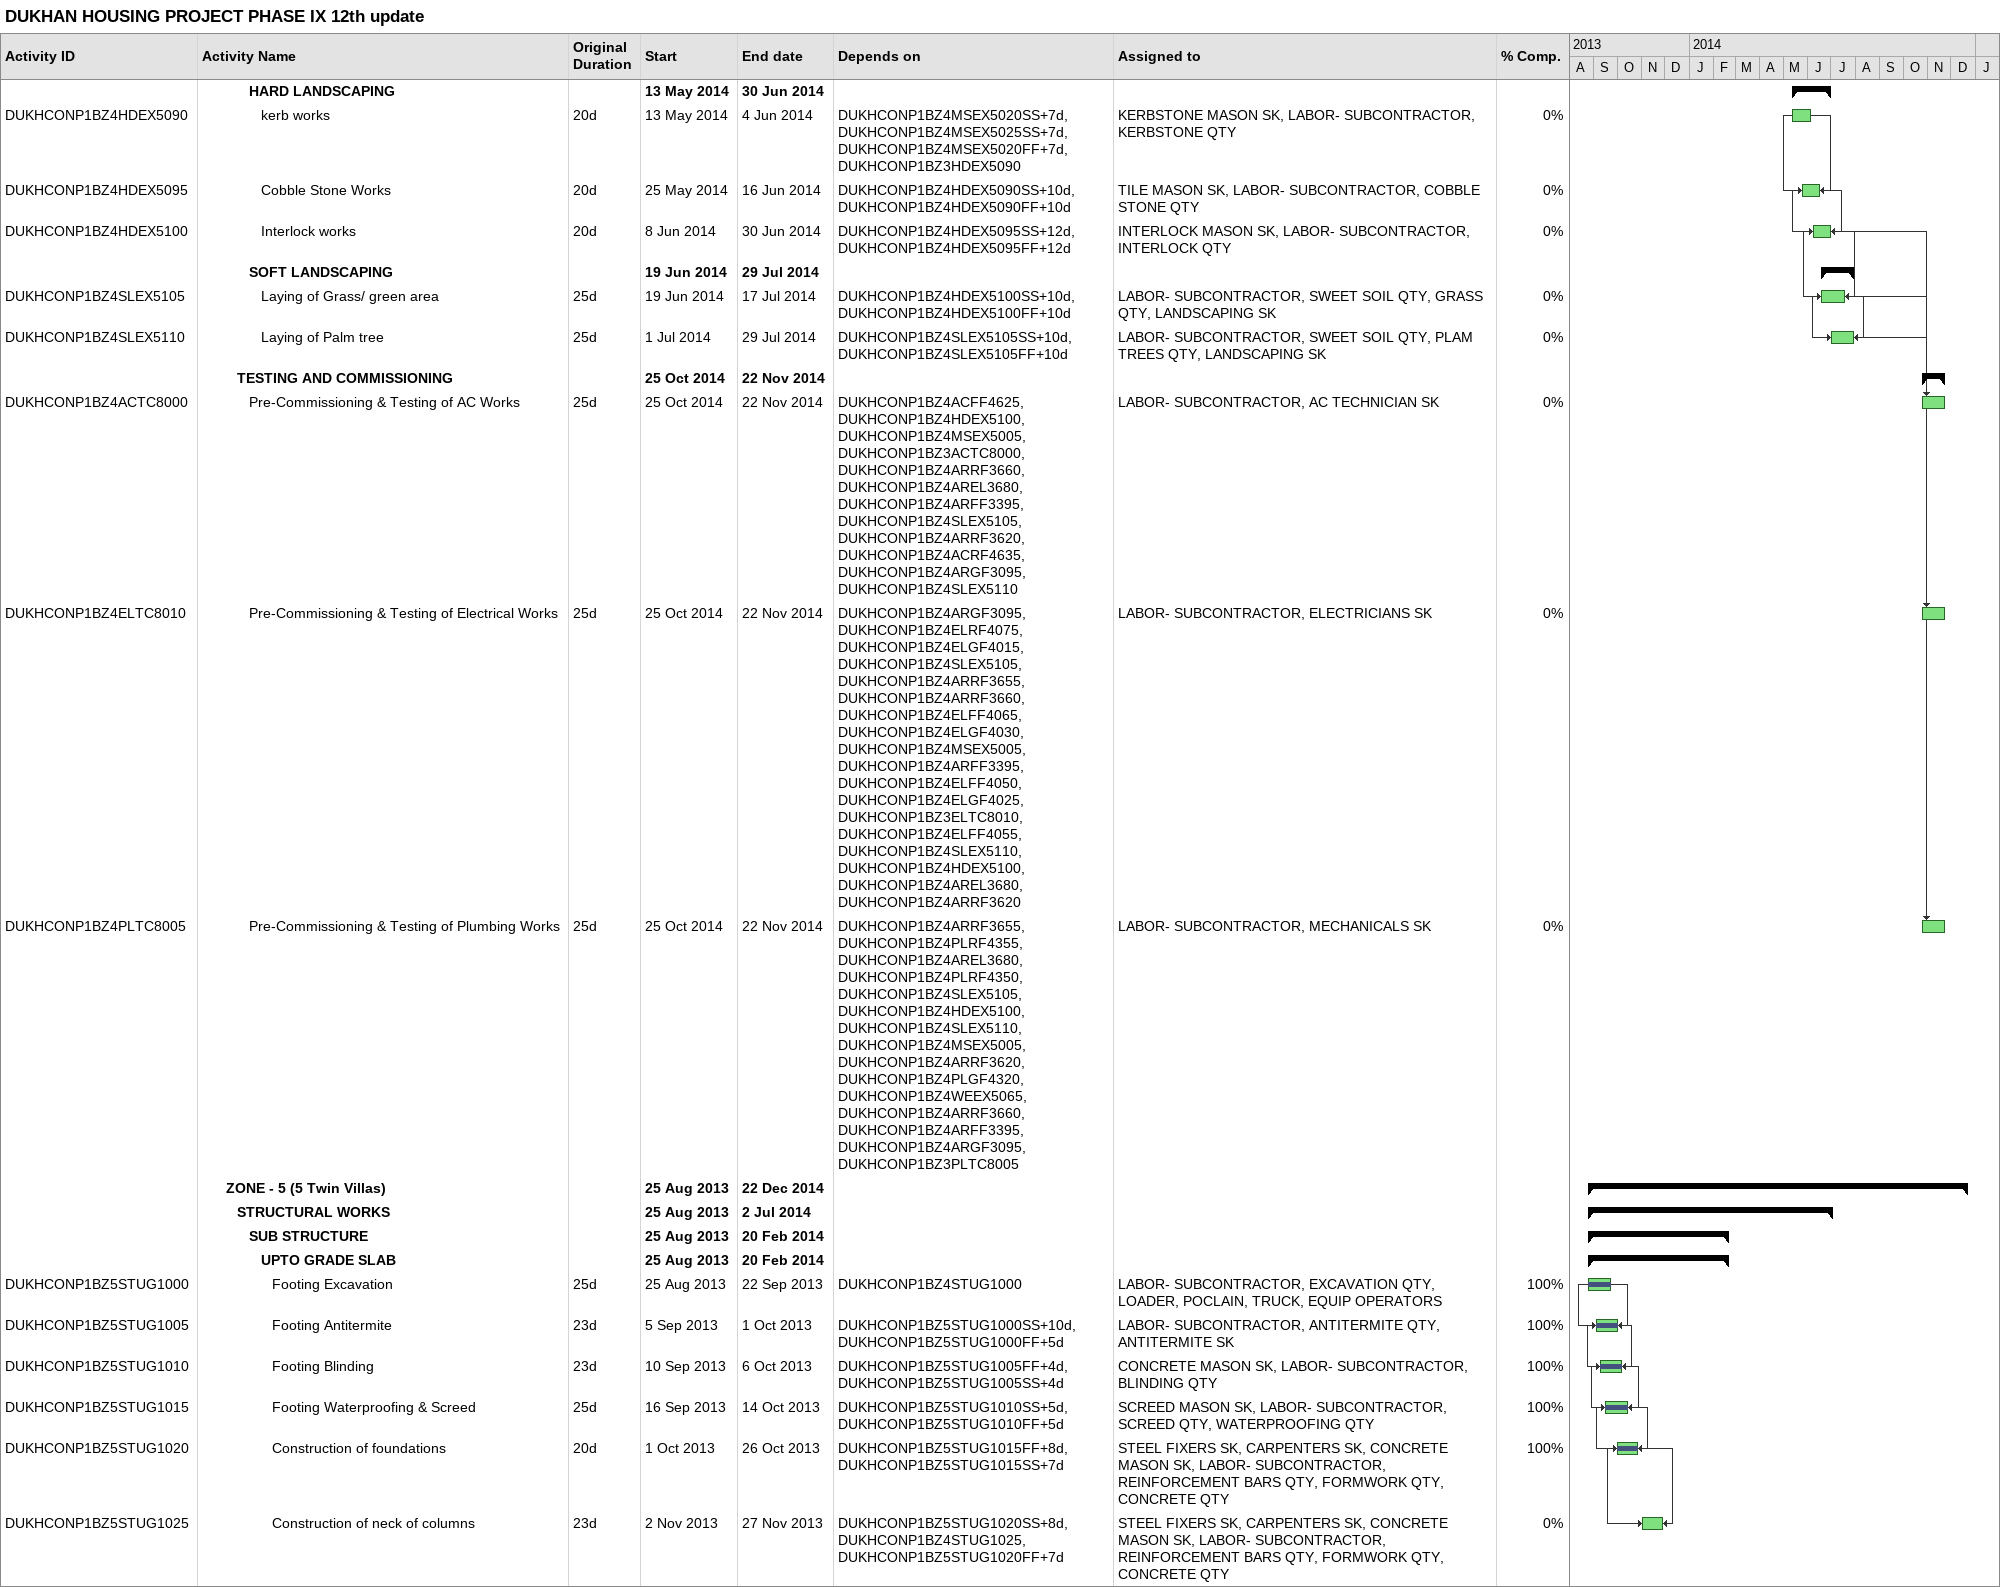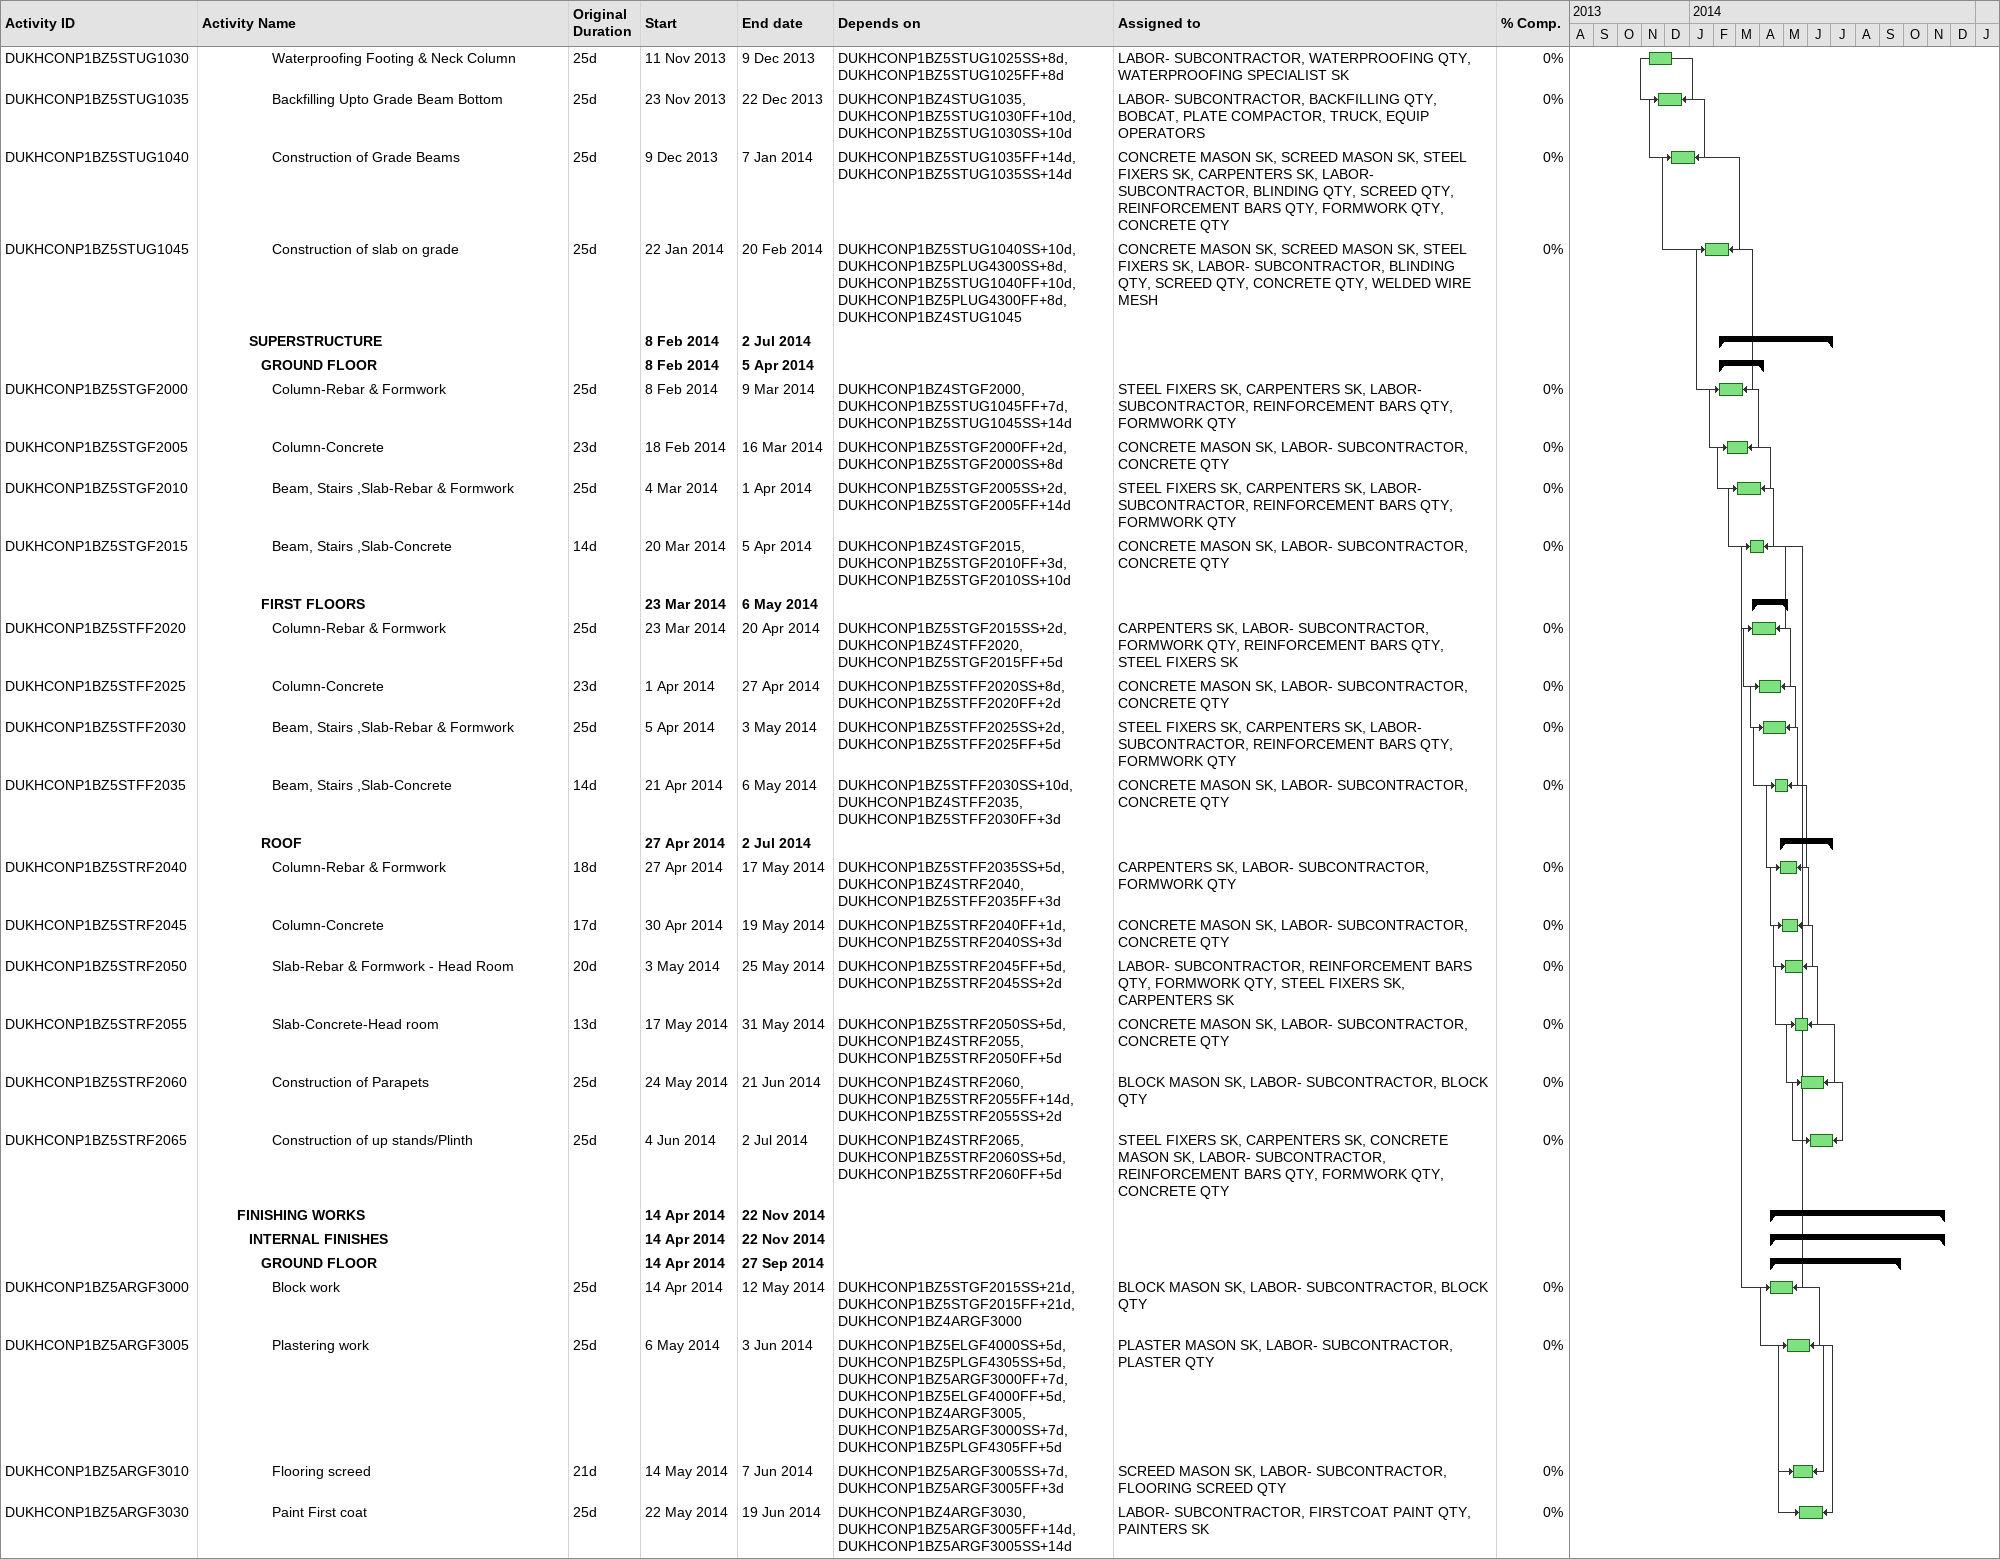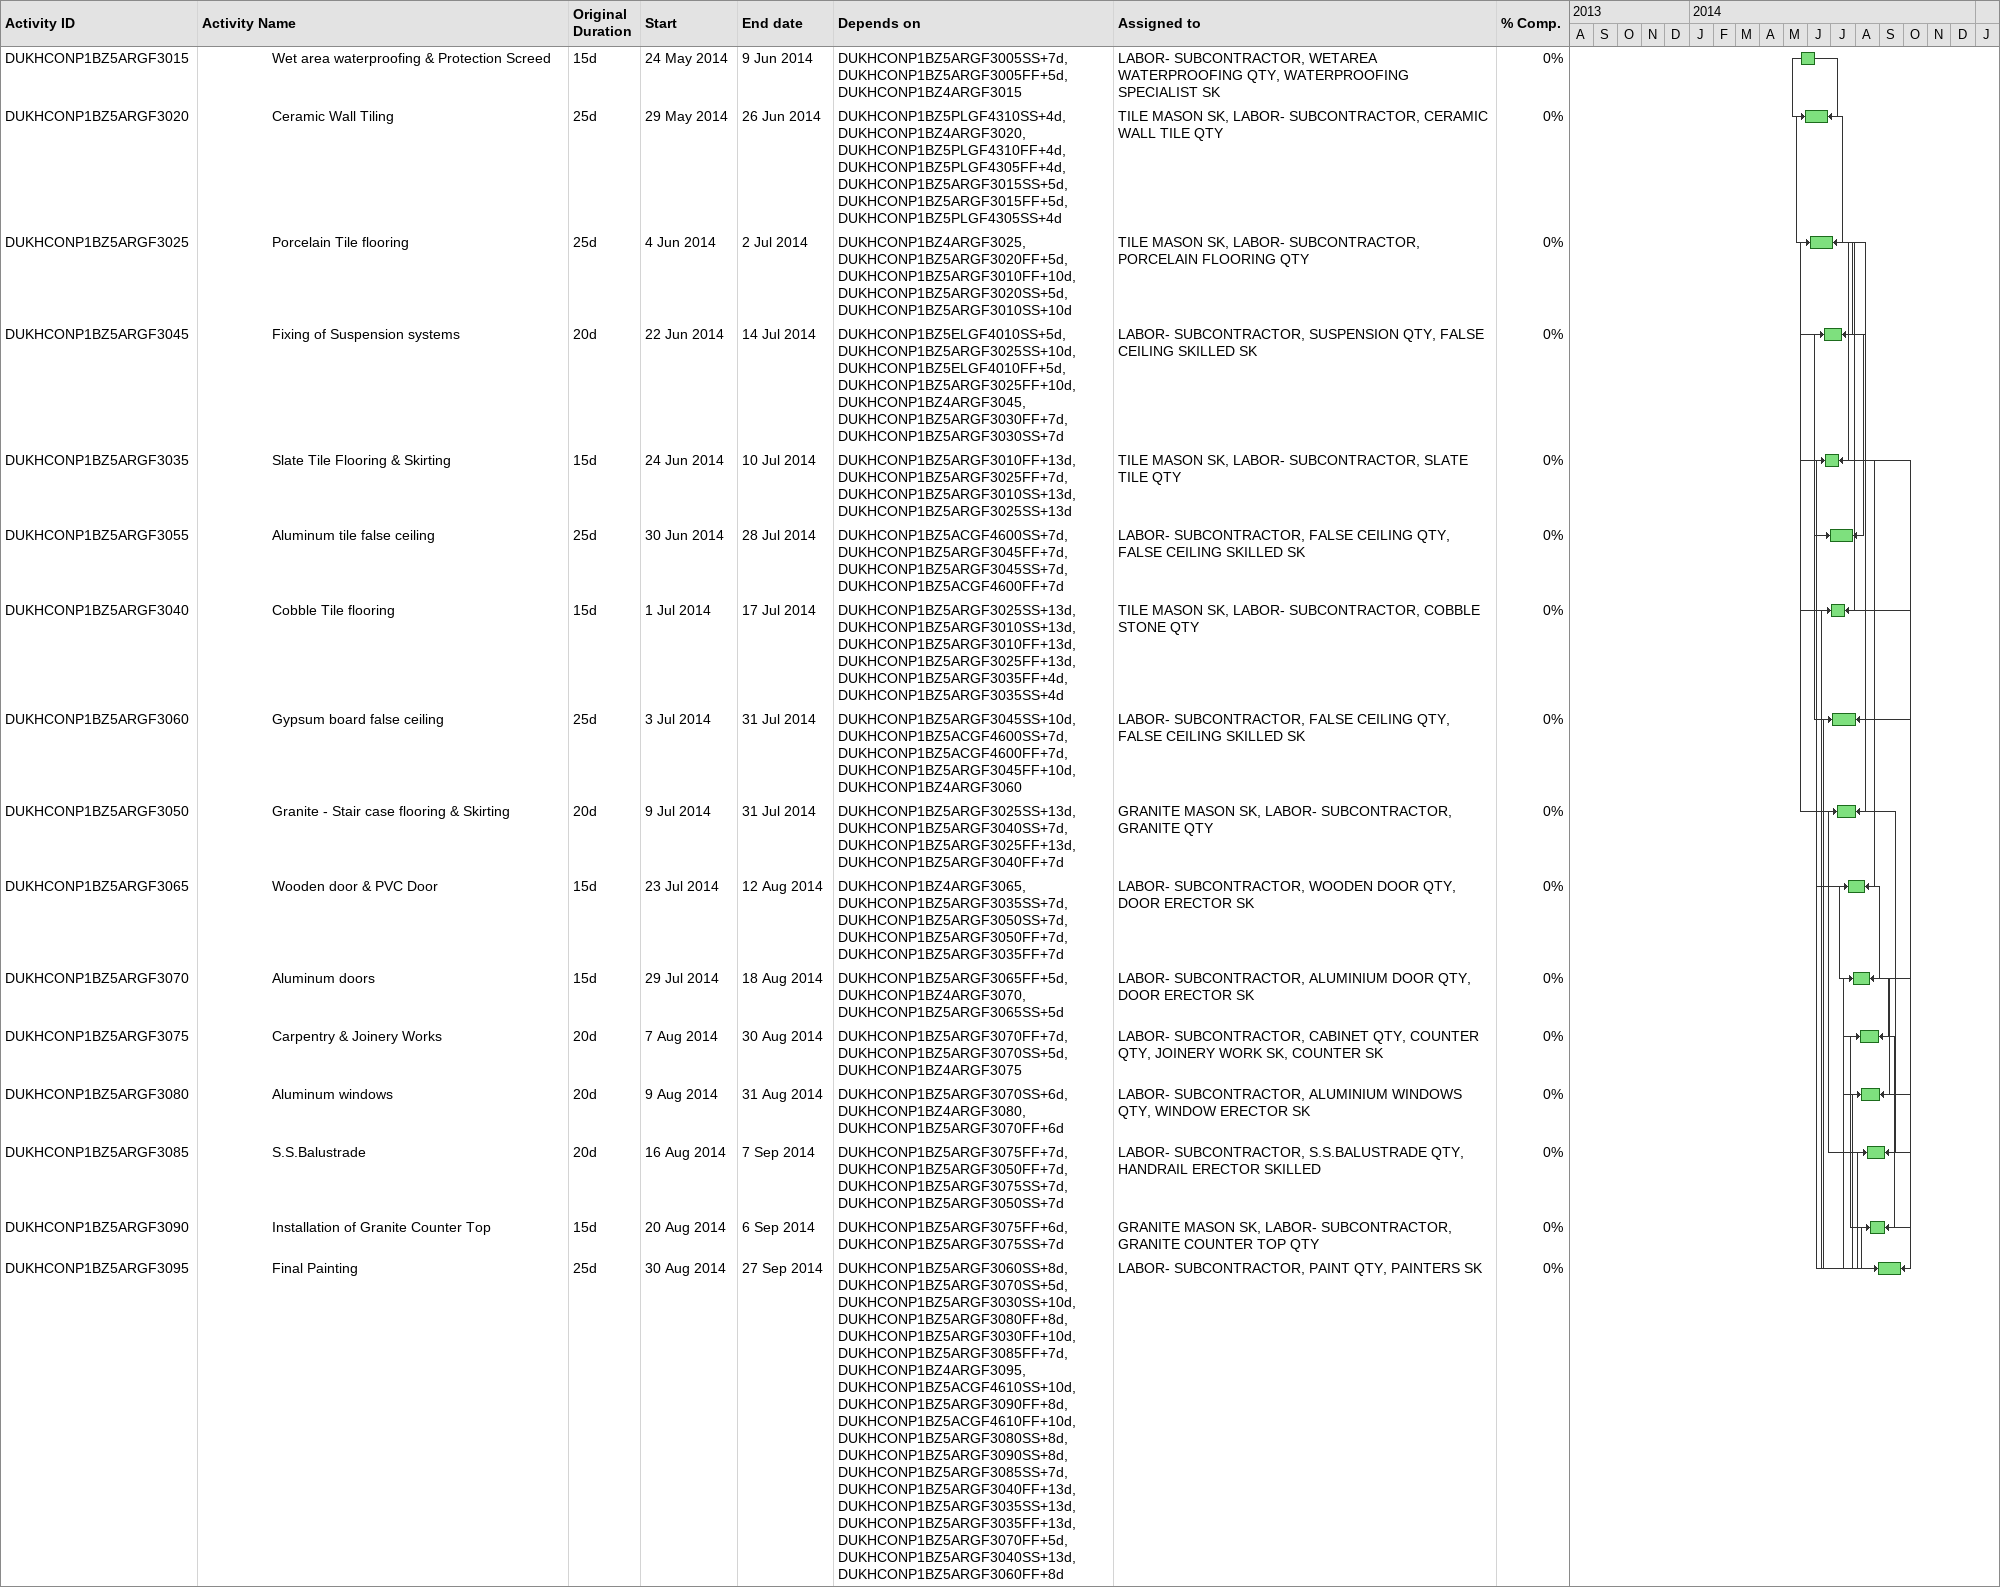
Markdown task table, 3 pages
DUKHAN HOUSING PROJECT PHASE IX 12th update

| ID | Level | Task | Original duration | Start | Finish | Predecessors | Resources | % complete |
|---|---|---|---|---|---|---|---|---|
|  | 5 | **HARD LANDSCAPING** |  | 2014-05-13 | 2014-06-30 |  |  |  |
| DUKHCONP1BZ4HDEX5090 | 6 | kerb works | 20d | 2014-05-13 | 2014-06-04 | DUKHCONP1BZ4MSEX5020SS+7d, DUKHCONP1BZ4MSEX5025SS+7d, DUKHCONP1BZ4MSEX5020FF+7d, DUKHCONP1BZ3HDEX5090 | KERBSTONE MASON SK, LABOR- SUBCONTRACTOR, KERBSTONE QTY | 0 |
| DUKHCONP1BZ4HDEX5095 | 6 | Cobble Stone Works | 20d | 2014-05-25 | 2014-06-16 | DUKHCONP1BZ4HDEX5090SS+10d, DUKHCONP1BZ4HDEX5090FF+10d | TILE MASON SK, LABOR- SUBCONTRACTOR, COBBLE STONE QTY | 0 |
| DUKHCONP1BZ4HDEX5100 | 6 | Interlock works | 20d | 2014-06-08 | 2014-06-30 | DUKHCONP1BZ4HDEX5095SS+12d, DUKHCONP1BZ4HDEX5095FF+12d | INTERLOCK MASON SK, LABOR- SUBCONTRACTOR, INTERLOCK QTY | 0 |
|  | 5 | **SOFT LANDSCAPING** |  | 2014-06-19 | 2014-07-29 |  |  |  |
| DUKHCONP1BZ4SLEX5105 | 6 | Laying of Grass/ green area | 25d | 2014-06-19 | 2014-07-17 | DUKHCONP1BZ4HDEX5100SS+10d, DUKHCONP1BZ4HDEX5100FF+10d | LABOR- SUBCONTRACTOR, SWEET SOIL QTY, GRASS QTY, LANDSCAPING SK | 0 |
| DUKHCONP1BZ4SLEX5110 | 6 | Laying of Palm tree | 25d | 2014-07-01 | 2014-07-29 | DUKHCONP1BZ4SLEX5105SS+10d, DUKHCONP1BZ4SLEX5105FF+10d | LABOR- SUBCONTRACTOR, SWEET SOIL QTY, PLAM TREES QTY, LANDSCAPING SK | 0 |
|  | 4 | **TESTING AND COMMISSIONING** |  | 2014-10-25 | 2014-11-22 |  |  |  |
| DUKHCONP1BZ4ACTC8000 | 5 | Pre-Commissioning & Testing of AC Works | 25d | 2014-10-25 | 2014-11-22 | DUKHCONP1BZ4ACFF4625, DUKHCONP1BZ4HDEX5100, DUKHCONP1BZ4MSEX5005, DUKHCONP1BZ3ACTC8000, DUKHCONP1BZ4ARRF3660, DUKHCONP1BZ4AREL3680, DUKHCONP1BZ4ARFF3395, DUKHCONP1BZ4SLEX5105, DUKHCONP1BZ4ARRF3620, DUKHCONP1BZ4ACRF4635, DUKHCONP1BZ4ARGF3095, DUKHCONP1BZ4SLEX5110 | LABOR- SUBCONTRACTOR, AC TECHNICIAN SK | 0 |
| DUKHCONP1BZ4ELTC8010 | 5 | Pre-Commissioning & Testing of Electrical Works | 25d | 2014-10-25 | 2014-11-22 | DUKHCONP1BZ4ARGF3095, DUKHCONP1BZ4ELRF4075, DUKHCONP1BZ4ELGF4015, DUKHCONP1BZ4SLEX5105, DUKHCONP1BZ4ARRF3655, DUKHCONP1BZ4ARRF3660, DUKHCONP1BZ4ELFF4065, DUKHCONP1BZ4ELGF4030, DUKHCONP1BZ4MSEX5005, DUKHCONP1BZ4ARFF3395, DUKHCONP1BZ4ELFF4050, DUKHCONP1BZ4ELGF4025, DUKHCONP1BZ3ELTC8010, DUKHCONP1BZ4ELFF4055, DUKHCONP1BZ4SLEX5110, DUKHCONP1BZ4HDEX5100, DUKHCONP1BZ4AREL3680, DUKHCONP1BZ4ARRF3620 | LABOR- SUBCONTRACTOR, ELECTRICIANS SK | 0 |
| DUKHCONP1BZ4PLTC8005 | 5 | Pre-Commissioning & Testing of Plumbing Works | 25d | 2014-10-25 | 2014-11-22 | DUKHCONP1BZ4ARRF3655, DUKHCONP1BZ4PLRF4355, DUKHCONP1BZ4AREL3680, DUKHCONP1BZ4PLRF4350, DUKHCONP1BZ4SLEX5105, DUKHCONP1BZ4HDEX5100, DUKHCONP1BZ4SLEX5110, DUKHCONP1BZ4MSEX5005, DUKHCONP1BZ4ARRF3620, DUKHCONP1BZ4PLGF4320, DUKHCONP1BZ4WEEX5065, DUKHCONP1BZ4ARRF3660, DUKHCONP1BZ4ARFF3395, DUKHCONP1BZ4ARGF3095, DUKHCONP1BZ3PLTC8005 | LABOR- SUBCONTRACTOR, MECHANICALS SK | 0 |
|  | 3 | **ZONE - 5 (5 Twin Villas)** |  | 2013-08-25 | 2014-12-22 |  |  |  |
|  | 4 | **STRUCTURAL WORKS** |  | 2013-08-25 | 2014-07-02 |  |  |  |
|  | 5 | **SUB STRUCTURE** |  | 2013-08-25 | 2014-02-20 |  |  |  |
|  | 6 | **UPTO GRADE SLAB** |  | 2013-08-25 | 2014-02-20 |  |  |  |
| DUKHCONP1BZ5STUG1000 | 7 | Footing Excavation | 25d | 2013-08-25 | 2013-09-22 | DUKHCONP1BZ4STUG1000 | LABOR- SUBCONTRACTOR, EXCAVATION QTY, LOADER, POCLAIN, TRUCK, EQUIP OPERATORS | 100 |
| DUKHCONP1BZ5STUG1005 | 7 | Footing Antitermite | 23d | 2013-09-05 | 2013-10-01 | DUKHCONP1BZ5STUG1000SS+10d, DUKHCONP1BZ5STUG1000FF+5d | LABOR- SUBCONTRACTOR, ANTITERMITE QTY, ANTITERMITE SK | 100 |
| DUKHCONP1BZ5STUG1010 | 7 | Footing Blinding | 23d | 2013-09-10 | 2013-10-06 | DUKHCONP1BZ5STUG1005FF+4d, DUKHCONP1BZ5STUG1005SS+4d | CONCRETE MASON SK, LABOR- SUBCONTRACTOR, BLINDING QTY | 100 |
| DUKHCONP1BZ5STUG1015 | 7 | Footing Waterproofing & Screed | 25d | 2013-09-16 | 2013-10-14 | DUKHCONP1BZ5STUG1010SS+5d, DUKHCONP1BZ5STUG1010FF+5d | SCREED MASON SK, LABOR- SUBCONTRACTOR, SCREED QTY, WATERPROOFING QTY | 100 |
| DUKHCONP1BZ5STUG1020 | 7 | Construction of foundations | 20d | 2013-10-01 | 2013-10-26 | DUKHCONP1BZ5STUG1015FF+8d, DUKHCONP1BZ5STUG1015SS+7d | STEEL FIXERS SK, CARPENTERS SK, CONCRETE MASON SK, LABOR- SUBCONTRACTOR, REINFORCEMENT BARS QTY, FORMWORK QTY, CONCRETE QTY | 100 |
| DUKHCONP1BZ5STUG1025 | 7 | Construction of neck of columns | 23d | 2013-11-02 | 2013-11-27 | DUKHCONP1BZ5STUG1020SS+8d, DUKHCONP1BZ4STUG1025, DUKHCONP1BZ5STUG1020FF+7d | STEEL FIXERS SK, CARPENTERS SK, CONCRETE MASON SK, LABOR- SUBCONTRACTOR, REINFORCEMENT BARS QTY, FORMWORK QTY, CONCRETE QTY | 0 |
| DUKHCONP1BZ5STUG1030 | 7 | Waterproofing Footing & Neck Column | 25d | 2013-11-11 | 2013-12-09 | DUKHCONP1BZ5STUG1025SS+8d, DUKHCONP1BZ5STUG1025FF+8d | LABOR- SUBCONTRACTOR, WATERPROOFING QTY, WATERPROOFING SPECIALIST SK | 0 |
| DUKHCONP1BZ5STUG1035 | 7 | Backfilling Upto Grade Beam Bottom | 25d | 2013-11-23 | 2013-12-22 | DUKHCONP1BZ4STUG1035, DUKHCONP1BZ5STUG1030FF+10d, DUKHCONP1BZ5STUG1030SS+10d | LABOR- SUBCONTRACTOR, BACKFILLING QTY, BOBCAT, PLATE COMPACTOR, TRUCK, EQUIP OPERATORS | 0 |
| DUKHCONP1BZ5STUG1040 | 7 | Construction of Grade Beams | 25d | 2013-12-09 | 2014-01-07 | DUKHCONP1BZ5STUG1035FF+14d, DUKHCONP1BZ5STUG1035SS+14d | CONCRETE MASON SK, SCREED MASON SK, STEEL FIXERS SK, CARPENTERS SK, LABOR- SUBCONTRACTOR, BLINDING QTY, SCREED QTY, REINFORCEMENT BARS QTY, FORMWORK QTY, CONCRETE QTY | 0 |
| DUKHCONP1BZ5STUG1045 | 7 | Construction of slab on grade | 25d | 2014-01-22 | 2014-02-20 | DUKHCONP1BZ5STUG1040SS+10d, DUKHCONP1BZ5PLUG4300SS+8d, DUKHCONP1BZ5STUG1040FF+10d, DUKHCONP1BZ5PLUG4300FF+8d, DUKHCONP1BZ4STUG1045 | CONCRETE MASON SK, SCREED MASON SK, STEEL FIXERS SK, LABOR- SUBCONTRACTOR, BLINDING QTY, SCREED QTY, CONCRETE QTY, WELDED WIRE MESH | 0 |
|  | 5 | **SUPERSTRUCTURE** |  | 2014-02-08 | 2014-07-02 |  |  |  |
|  | 6 | **GROUND FLOOR** |  | 2014-02-08 | 2014-04-05 |  |  |  |
| DUKHCONP1BZ5STGF2000 | 7 | Column-Rebar & Formwork | 25d | 2014-02-08 | 2014-03-09 | DUKHCONP1BZ4STGF2000, DUKHCONP1BZ5STUG1045FF+7d, DUKHCONP1BZ5STUG1045SS+14d | STEEL FIXERS SK, CARPENTERS SK, LABOR- SUBCONTRACTOR, REINFORCEMENT BARS QTY, FORMWORK QTY | 0 |
| DUKHCONP1BZ5STGF2005 | 7 | Column-Concrete | 23d | 2014-02-18 | 2014-03-16 | DUKHCONP1BZ5STGF2000FF+2d, DUKHCONP1BZ5STGF2000SS+8d | CONCRETE MASON SK, LABOR- SUBCONTRACTOR, CONCRETE QTY | 0 |
| DUKHCONP1BZ5STGF2010 | 7 | Beam, Stairs ,Slab-Rebar & Formwork | 25d | 2014-03-04 | 2014-04-01 | DUKHCONP1BZ5STGF2005SS+2d, DUKHCONP1BZ5STGF2005FF+14d | STEEL FIXERS SK, CARPENTERS SK, LABOR- SUBCONTRACTOR, REINFORCEMENT BARS QTY, FORMWORK QTY | 0 |
| DUKHCONP1BZ5STGF2015 | 7 | Beam, Stairs ,Slab-Concrete | 14d | 2014-03-20 | 2014-04-05 | DUKHCONP1BZ4STGF2015, DUKHCONP1BZ5STGF2010FF+3d, DUKHCONP1BZ5STGF2010SS+10d | CONCRETE MASON SK, LABOR- SUBCONTRACTOR, CONCRETE QTY | 0 |
|  | 6 | **FIRST FLOORS** |  | 2014-03-23 | 2014-05-06 |  |  |  |
| DUKHCONP1BZ5STFF2020 | 7 | Column-Rebar & Formwork | 25d | 2014-03-23 | 2014-04-20 | DUKHCONP1BZ5STGF2015SS+2d, DUKHCONP1BZ4STFF2020, DUKHCONP1BZ5STGF2015FF+5d | CARPENTERS SK, LABOR- SUBCONTRACTOR, FORMWORK QTY, REINFORCEMENT BARS QTY, STEEL FIXERS SK | 0 |
| DUKHCONP1BZ5STFF2025 | 7 | Column-Concrete | 23d | 2014-04-01 | 2014-04-27 | DUKHCONP1BZ5STFF2020SS+8d, DUKHCONP1BZ5STFF2020FF+2d | CONCRETE MASON SK, LABOR- SUBCONTRACTOR, CONCRETE QTY | 0 |
| DUKHCONP1BZ5STFF2030 | 7 | Beam, Stairs ,Slab-Rebar & Formwork | 25d | 2014-04-05 | 2014-05-03 | DUKHCONP1BZ5STFF2025SS+2d, DUKHCONP1BZ5STFF2025FF+5d | STEEL FIXERS SK, CARPENTERS SK, LABOR- SUBCONTRACTOR, REINFORCEMENT BARS QTY, FORMWORK QTY | 0 |
| DUKHCONP1BZ5STFF2035 | 7 | Beam, Stairs ,Slab-Concrete | 14d | 2014-04-21 | 2014-05-06 | DUKHCONP1BZ5STFF2030SS+10d, DUKHCONP1BZ4STFF2035, DUKHCONP1BZ5STFF2030FF+3d | CONCRETE MASON SK, LABOR- SUBCONTRACTOR, CONCRETE QTY | 0 |
|  | 6 | **ROOF** |  | 2014-04-27 | 2014-07-02 |  |  |  |
| DUKHCONP1BZ5STRF2040 | 7 | Column-Rebar & Formwork | 18d | 2014-04-27 | 2014-05-17 | DUKHCONP1BZ5STFF2035SS+5d, DUKHCONP1BZ4STRF2040, DUKHCONP1BZ5STFF2035FF+3d | CARPENTERS SK, LABOR- SUBCONTRACTOR, FORMWORK QTY | 0 |
| DUKHCONP1BZ5STRF2045 | 7 | Column-Concrete | 17d | 2014-04-30 | 2014-05-19 | DUKHCONP1BZ5STRF2040FF+1d, DUKHCONP1BZ5STRF2040SS+3d | CONCRETE MASON SK, LABOR- SUBCONTRACTOR, CONCRETE QTY | 0 |
| DUKHCONP1BZ5STRF2050 | 7 | Slab-Rebar & Formwork - Head Room | 20d | 2014-05-03 | 2014-05-25 | DUKHCONP1BZ5STRF2045FF+5d, DUKHCONP1BZ5STRF2045SS+2d | LABOR- SUBCONTRACTOR, REINFORCEMENT BARS QTY, FORMWORK QTY, STEEL FIXERS SK, CARPENTERS SK | 0 |
| DUKHCONP1BZ5STRF2055 | 7 | Slab-Concrete-Head room | 13d | 2014-05-17 | 2014-05-31 | DUKHCONP1BZ5STRF2050SS+5d, DUKHCONP1BZ4STRF2055, DUKHCONP1BZ5STRF2050FF+5d | CONCRETE MASON SK, LABOR- SUBCONTRACTOR, CONCRETE QTY | 0 |
| DUKHCONP1BZ5STRF2060 | 7 | Construction of Parapets | 25d | 2014-05-24 | 2014-06-21 | DUKHCONP1BZ4STRF2060, DUKHCONP1BZ5STRF2055FF+14d, DUKHCONP1BZ5STRF2055SS+2d | BLOCK MASON SK, LABOR- SUBCONTRACTOR, BLOCK QTY | 0 |
| DUKHCONP1BZ5STRF2065 | 7 | Construction of up stands/Plinth | 25d | 2014-06-04 | 2014-07-02 | DUKHCONP1BZ4STRF2065, DUKHCONP1BZ5STRF2060SS+5d, DUKHCONP1BZ5STRF2060FF+5d | STEEL FIXERS SK, CARPENTERS SK, CONCRETE MASON SK, LABOR- SUBCONTRACTOR, REINFORCEMENT BARS QTY, FORMWORK QTY, CONCRETE QTY | 0 |
|  | 4 | **FINISHING WORKS** |  | 2014-04-14 | 2014-11-22 |  |  |  |
|  | 5 | **INTERNAL FINISHES** |  | 2014-04-14 | 2014-11-22 |  |  |  |
|  | 6 | **GROUND FLOOR** |  | 2014-04-14 | 2014-09-27 |  |  |  |
| DUKHCONP1BZ5ARGF3000 | 7 | Block work | 25d | 2014-04-14 | 2014-05-12 | DUKHCONP1BZ5STGF2015SS+21d, DUKHCONP1BZ5STGF2015FF+21d, DUKHCONP1BZ4ARGF3000 | BLOCK MASON SK, LABOR- SUBCONTRACTOR, BLOCK QTY | 0 |
| DUKHCONP1BZ5ARGF3005 | 7 | Plastering work | 25d | 2014-05-06 | 2014-06-03 | DUKHCONP1BZ5ELGF4000SS+5d, DUKHCONP1BZ5PLGF4305SS+5d, DUKHCONP1BZ5ARGF3000FF+7d, DUKHCONP1BZ5ELGF4000FF+5d, DUKHCONP1BZ4ARGF3005, DUKHCONP1BZ5ARGF3000SS+7d, DUKHCONP1BZ5PLGF4305FF+5d | PLASTER MASON SK, LABOR- SUBCONTRACTOR, PLASTER QTY | 0 |
| DUKHCONP1BZ5ARGF3010 | 7 | Flooring screed | 21d | 2014-05-14 | 2014-06-07 | DUKHCONP1BZ5ARGF3005SS+7d, DUKHCONP1BZ5ARGF3005FF+3d | SCREED MASON SK, LABOR- SUBCONTRACTOR, FLOORING SCREED QTY | 0 |
| DUKHCONP1BZ5ARGF3030 | 7 | Paint First coat | 25d | 2014-05-22 | 2014-06-19 | DUKHCONP1BZ4ARGF3030, DUKHCONP1BZ5ARGF3005FF+14d, DUKHCONP1BZ5ARGF3005SS+14d | LABOR- SUBCONTRACTOR, FIRSTCOAT PAINT QTY, PAINTERS SK | 0 |
| DUKHCONP1BZ5ARGF3015 | 7 | Wet area waterproofing & Protection Screed | 15d | 2014-05-24 | 2014-06-09 | DUKHCONP1BZ5ARGF3005SS+7d, DUKHCONP1BZ5ARGF3005FF+5d, DUKHCONP1BZ4ARGF3015 | LABOR- SUBCONTRACTOR, WETAREA WATERPROOFING QTY, WATERPROOFING SPECIALIST SK | 0 |
| DUKHCONP1BZ5ARGF3020 | 7 | Ceramic Wall Tiling | 25d | 2014-05-29 | 2014-06-26 | DUKHCONP1BZ5PLGF4310SS+4d, DUKHCONP1BZ4ARGF3020, DUKHCONP1BZ5PLGF4310FF+4d, DUKHCONP1BZ5PLGF4305FF+4d, DUKHCONP1BZ5ARGF3015SS+5d, DUKHCONP1BZ5ARGF3015FF+5d, DUKHCONP1BZ5PLGF4305SS+4d | TILE MASON SK, LABOR- SUBCONTRACTOR, CERAMIC WALL TILE QTY | 0 |
| DUKHCONP1BZ5ARGF3025 | 7 | Porcelain Tile flooring | 25d | 2014-06-04 | 2014-07-02 | DUKHCONP1BZ4ARGF3025, DUKHCONP1BZ5ARGF3020FF+5d, DUKHCONP1BZ5ARGF3010FF+10d, DUKHCONP1BZ5ARGF3020SS+5d, DUKHCONP1BZ5ARGF3010SS+10d | TILE MASON SK, LABOR- SUBCONTRACTOR, PORCELAIN FLOORING QTY | 0 |
| DUKHCONP1BZ5ARGF3045 | 7 | Fixing of Suspension systems | 20d | 2014-06-22 | 2014-07-14 | DUKHCONP1BZ5ELGF4010SS+5d, DUKHCONP1BZ5ARGF3025SS+10d, DUKHCONP1BZ5ELGF4010FF+5d, DUKHCONP1BZ5ARGF3025FF+10d, DUKHCONP1BZ4ARGF3045, DUKHCONP1BZ5ARGF3030FF+7d, DUKHCONP1BZ5ARGF3030SS+7d | LABOR- SUBCONTRACTOR, SUSPENSION QTY, FALSE CEILING SKILLED SK | 0 |
| DUKHCONP1BZ5ARGF3035 | 7 | Slate Tile Flooring & Skirting | 15d | 2014-06-24 | 2014-07-10 | DUKHCONP1BZ5ARGF3010FF+13d, DUKHCONP1BZ5ARGF3025FF+7d, DUKHCONP1BZ5ARGF3010SS+13d, DUKHCONP1BZ5ARGF3025SS+13d | TILE MASON SK, LABOR- SUBCONTRACTOR, SLATE TILE QTY | 0 |
| DUKHCONP1BZ5ARGF3055 | 7 | Aluminum tile false ceiling | 25d | 2014-06-30 | 2014-07-28 | DUKHCONP1BZ5ACGF4600SS+7d, DUKHCONP1BZ5ARGF3045FF+7d, DUKHCONP1BZ5ARGF3045SS+7d, DUKHCONP1BZ5ACGF4600FF+7d | LABOR- SUBCONTRACTOR, FALSE CEILING QTY, FALSE CEILING SKILLED SK | 0 |
| DUKHCONP1BZ5ARGF3040 | 7 | Cobble Tile flooring | 15d | 2014-07-01 | 2014-07-17 | DUKHCONP1BZ5ARGF3025SS+13d, DUKHCONP1BZ5ARGF3010SS+13d, DUKHCONP1BZ5ARGF3010FF+13d, DUKHCONP1BZ5ARGF3025FF+13d, DUKHCONP1BZ5ARGF3035FF+4d, DUKHCONP1BZ5ARGF3035SS+4d | TILE MASON SK, LABOR- SUBCONTRACTOR, COBBLE STONE QTY | 0 |
| DUKHCONP1BZ5ARGF3060 | 7 | Gypsum board false ceiling | 25d | 2014-07-03 | 2014-07-31 | DUKHCONP1BZ5ARGF3045SS+10d, DUKHCONP1BZ5ACGF4600SS+7d, DUKHCONP1BZ5ACGF4600FF+7d, DUKHCONP1BZ5ARGF3045FF+10d, DUKHCONP1BZ4ARGF3060 | LABOR- SUBCONTRACTOR, FALSE CEILING QTY, FALSE CEILING SKILLED SK | 0 |
| DUKHCONP1BZ5ARGF3050 | 7 | Granite - Stair case flooring & Skirting | 20d | 2014-07-09 | 2014-07-31 | DUKHCONP1BZ5ARGF3025SS+13d, DUKHCONP1BZ5ARGF3040SS+7d, DUKHCONP1BZ5ARGF3025FF+13d, DUKHCONP1BZ5ARGF3040FF+7d | GRANITE MASON SK, LABOR- SUBCONTRACTOR, GRANITE QTY | 0 |
| DUKHCONP1BZ5ARGF3065 | 7 | Wooden door & PVC Door | 15d | 2014-07-23 | 2014-08-12 | DUKHCONP1BZ4ARGF3065, DUKHCONP1BZ5ARGF3035SS+7d, DUKHCONP1BZ5ARGF3050SS+7d, DUKHCONP1BZ5ARGF3050FF+7d, DUKHCONP1BZ5ARGF3035FF+7d | LABOR- SUBCONTRACTOR, WOODEN DOOR QTY, DOOR ERECTOR SK | 0 |
| DUKHCONP1BZ5ARGF3070 | 7 | Aluminum doors | 15d | 2014-07-29 | 2014-08-18 | DUKHCONP1BZ5ARGF3065FF+5d, DUKHCONP1BZ4ARGF3070, DUKHCONP1BZ5ARGF3065SS+5d | LABOR- SUBCONTRACTOR, ALUMINIUM DOOR QTY, DOOR ERECTOR SK | 0 |
| DUKHCONP1BZ5ARGF3075 | 7 | Carpentry & Joinery Works | 20d | 2014-08-07 | 2014-08-30 | DUKHCONP1BZ5ARGF3070FF+7d, DUKHCONP1BZ5ARGF3070SS+5d, DUKHCONP1BZ4ARGF3075 | LABOR- SUBCONTRACTOR, CABINET QTY, COUNTER QTY, JOINERY WORK SK, COUNTER SK | 0 |
| DUKHCONP1BZ5ARGF3080 | 7 | Aluminum windows | 20d | 2014-08-09 | 2014-08-31 | DUKHCONP1BZ5ARGF3070SS+6d, DUKHCONP1BZ4ARGF3080, DUKHCONP1BZ5ARGF3070FF+6d | LABOR- SUBCONTRACTOR, ALUMINIUM WINDOWS QTY, WINDOW ERECTOR SK | 0 |
| DUKHCONP1BZ5ARGF3085 | 7 | S.S.Balustrade | 20d | 2014-08-16 | 2014-09-07 | DUKHCONP1BZ5ARGF3075FF+7d, DUKHCONP1BZ5ARGF3050FF+7d, DUKHCONP1BZ5ARGF3075SS+7d, DUKHCONP1BZ5ARGF3050SS+7d | LABOR- SUBCONTRACTOR, S.S.BALUSTRADE QTY, HANDRAIL ERECTOR SKILLED | 0 |
| DUKHCONP1BZ5ARGF3090 | 7 | Installation of Granite Counter Top | 15d | 2014-08-20 | 2014-09-06 | DUKHCONP1BZ5ARGF3075FF+6d, DUKHCONP1BZ5ARGF3075SS+7d | GRANITE MASON SK, LABOR- SUBCONTRACTOR, GRANITE COUNTER TOP QTY | 0 |
| DUKHCONP1BZ5ARGF3095 | 7 | Final Painting | 25d | 2014-08-30 | 2014-09-27 | DUKHCONP1BZ5ARGF3060SS+8d, DUKHCONP1BZ5ARGF3070SS+5d, DUKHCONP1BZ5ARGF3030SS+10d, DUKHCONP1BZ5ARGF3080FF+8d, DUKHCONP1BZ5ARGF3030FF+10d, DUKHCONP1BZ5ARGF3085FF+7d, DUKHCONP1BZ4ARGF3095, DUKHCONP1BZ5ACGF4610SS+10d, DUKHCONP1BZ5ARGF3090FF+8d, DUKHCONP1BZ5ACGF4610FF+10d, DUKHCONP1BZ5ARGF3080SS+8d, DUKHCONP1BZ5ARGF3090SS+8d, DUKHCONP1BZ5ARGF3085SS+7d, DUKHCONP1BZ5ARGF3040FF+13d, DUKHCONP1BZ5ARGF3035SS+13d, DUKHCONP1BZ5ARGF3035FF+13d, DUKHCONP1BZ5ARGF3070FF+5d, DUKHCONP1BZ5ARGF3040SS+13d, DUKHCONP1BZ5ARGF3060FF+8d | LABOR- SUBCONTRACTOR, PAINT QTY, PAINTERS SK | 0 |
